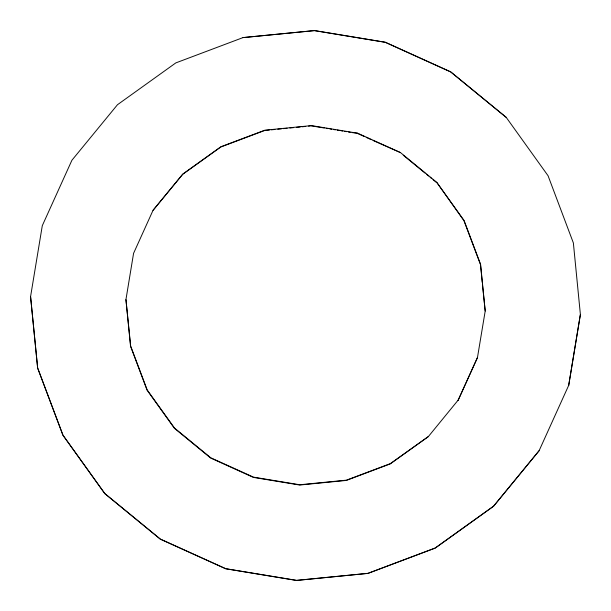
<?xml version="1.0" encoding="UTF-8"?>
<svg xmlns="http://www.w3.org/2000/svg" width="611" height="611" viewBox="0 0 611 611"><rect width="100%" height="100%" fill="white"/><g stroke="black" fill="none" stroke-linecap="round" stroke-linejoin="round"><path stroke-width="0.92" d="M568.742 385.251L539.085 450.75L493.543 506.259L435.185 548.098L367.99 573.401L296.534 580.45L225.688 568.765L160.281 539.146L104.764 493.604L62.933 435.246L37.63 368.051L30.573 296.595L42.296 225.665L71.915 160.25L117.457 104.741L175.815 62.902L243.01 37.599L314.466 30.55L385.312 42.235L450.719 71.854L506.236 117.396L548.067 175.754L573.37 242.949L580.389 314.489L568.704 385.335L580.389 314.489M458.219 400.037L428.364 436.567L390.246 463.902L346.345 480.429L299.673 485.035L253.389 477.405L210.665 458.051L174.402 428.303L147.075 390.185L130.548 346.292L125.942 299.611L133.572 253.336L153.025 210.337L182.781 174.074L220.899 146.747L264.792 130.212L311.473 125.606L357.748 133.244L400.472 152.59L436.735 182.338L464.062 220.464L480.597 264.357L485.203 311.03L477.458 357.58L458.113 400.312L477.458 357.58M30.573 296.595L37.661 367.967L62.964 435.162L104.802 493.52L160.311 539.062L225.719 568.681L296.564 580.366L368.021 573.317L435.223 548.006L493.581 506.175L539.116 450.658M153.025 210.337L182.674 174.341L220.792 147.014L264.685 130.487L269.352 130.028M125.942 299.611L130.655 346.017L147.182 389.91L174.509 428.036L210.772 457.784L253.496 477.13L299.78 484.76L346.452 480.154L390.353 463.627L428.364 436.567M243.01 37.599L314.436 30.634L385.281 42.319L450.689 71.938L506.236 117.396M308.563 126.156L311.473 125.606M352.089 132.595L357.748 133.244M400.472 152.59L373.023 140.477M480.49 264.624L463.955 220.731L436.735 182.338M485.203 311.03L482.423 284.23M271.223 129.838L274.958 129.471M277.753 129.196L281.488 128.829M283.359 128.646L287.094 128.272M289.889 127.997L293.624 127.63M296.427 127.355L300.161 126.989M302.025 126.798L305.76 126.431M311.366 125.881L324.319 128.02M326.175 128.325L328.023 128.631M329.871 128.936L331.727 129.242M333.575 129.54L335.431 129.845M337.28 130.151L339.128 130.456M340.984 130.762L342.832 131.067M344.68 131.373L346.536 131.678M348.385 131.984L350.24 132.289M357.641 133.511L364.477 136.604M366.188 137.383L371.312 139.705M403.268 155.24L425.027 173.089M426.478 174.28L428.655 176.067M430.106 177.259L431.557 178.443M433.008 179.634L436.628 182.613M480.582 265.556L482.239 282.366"/></g></svg>
